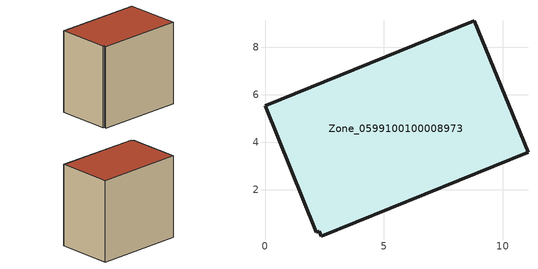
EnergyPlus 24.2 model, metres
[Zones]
Zone_0599100100008973
 floor ground (C_G): 2.36,0.05 2.28,0.26 2.15,0.21 0,5.54 8.81,9.12 11.06,3.58 z0
 wall outside (C_F): 11.06,3.58 8.81,9.12 0,5.54 2.15,0.21 2.28,0.26 2.36,0.05 11.06,3.58 z0:8.83
 roof outside (C_R): 2.28,0.26 2.36,0.05 11.06,3.58 8.81,9.12 0,5.54 2.15,0.21 z8.83
[BUILDING]
Pand.0599100100008973: North Axis=0; Terrain=City; Loads Convergence Tolerance Value=0.04; Temperature Convergence Tolerance Value=0.4; Solar Distribution=FullExterior; Maximum Number of Warmup Days=25; Minimum Number of Warmup Days=1
[Site:Location]
Rotterdam.The.Hague.AP_ZH_NLD Design_Conditions: Latitude=51.96; Longitude=4.45; Time Zone=1; Elevation=-4.5
[SITE:GROUNDTEMPERATURE:BUILDINGSURFACE]
18, 18, 18, 18, 18, 18, 18, 18, 18, 18, 18, 18
[MATERIAL] Thermal Absorptance=0.9; Solar Absorptance=0.7; Visible Absorptance=0.7
Name | Roughness | Thickness | Conductivity | Density | Specific Heat
G.TC.2006-2014 | MediumSmooth | 0.15 | 0.06 | 540 | 1210
F.TC.2006-2014 | Rough | 0.3 | 0.12 | 1920 | 840
R.TC.2006-2014 | MediumRough | 0.2 | 0.08 | 1500 | 1000
[CONSTRUCTION]
C_G: G.TC.2006-2014
C_F: F.TC.2006-2014
C_R: R.TC.2006-2014
[ZONE]
Zone_0599100100008973: Type=1; Multiplier=1; Ceiling Height=Autocalculate; Volume=Autocalculate; Floor Area=autocalculate; Part of Total Floor Area=Yes
[ZONEINFILTRATION:DESIGNFLOWRATE]
Infil_Zone_0599100100008973: Zone or ZoneList or Space or SpaceList=Zone_0599100100008973; Schedule=AlwaysOn; Design Flow Rate Calculation Method=Flow/Area; Flow Rate per Floor Area=0.0015; Constant Term Coefficient=1; Temperature Term Coefficient=0; Velocity Term Coefficient=0; Velocity Squared Term Coefficient=0
[HVACTEMPLATE:ZONE:IDEALLOADSAIRSYSTEM]
Zone_0599100100008973: Maximum Heating Supply Air Temperature=50; Minimum Cooling Supply Air Temperature=13; Maximum Heating Supply Air Humidity Ratio=0.0156; Minimum Cooling Supply Air Humidity Ratio=0.0077; Heating Limit=NoLimit; Cooling Limit=NoLimit; Dehumidification Control Type=ConstantSensibleHeatRatio; Cooling Sensible Heat Ratio=0.7; Dehumidification Setpoint=60; Humidification Control Type=None; Humidification Setpoint=30; Outdoor Air Method=None; Outdoor Air Flow Rate per Person=0.00944; Outdoor Air Flow Rate per Zone Floor Area=0; Outdoor Air Flow Rate per Zone=0; Demand Controlled Ventilation Type=None; Outdoor Air Economizer Type=NoEconomizer; Heat Recovery Type=None; Sensible Heat Recovery Effectiveness=0.7; Latent Heat Recovery Effectiveness=0.65
[ZONECONTROL:THERMOSTAT]
ThermostatControl_Zone_0599100100008973: Zone or ZoneList=Zone_0599100100008973; Control Type Schedule=DualSetpointControlType; Control 1=Thermostat_Zone_0599100100008973; Temperature Difference Between Cutout And Setpoint=0
[THERMOSTATSETPOINT:DUALSETPOINT]
Thermostat_Zone_0599100100008973: Heating Setpoint Temperature Schedule=HeatingSetpoint_Zone_0599100100008973; Cooling Setpoint Temperature Schedule=CoolingSetpoint_Zone_0599100100008973
[SCHEDULE:COMPACT]
HeatingSetpoint_Zone_0599100100008973: Through: 12/31, For: AllDays, Until: 24:00, 21
CoolingSetpoint_Zone_0599100100008973: Through: 12/31, For: AllDays, Until: 24:00, 24
DualSetpointControlType: Through: 12/31, For: AllDays, Until: 24:00, 4
AlwaysOn: Through: 12/31, For: AllDays, Until: 24:00, 1
